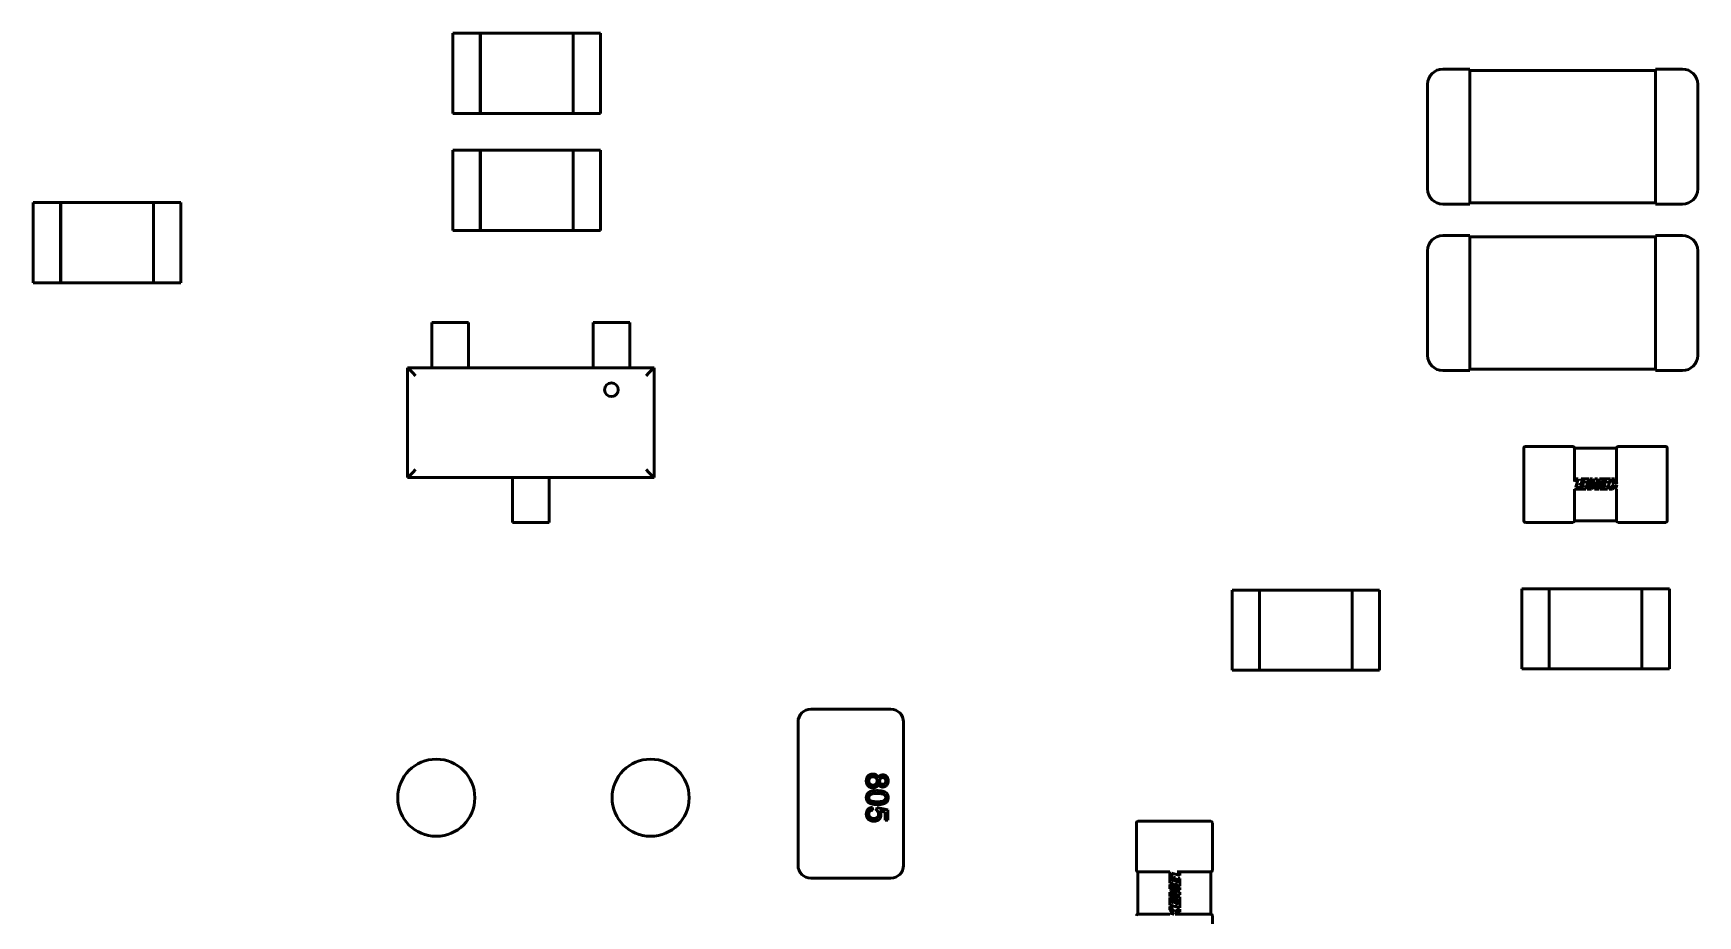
# Model space of a CAD drawing. Header units: millimetres. Extents: x -86 to 841, y -58 to 594.
# Drawn here: x 409.39 to 429.11, y 260.22 to 270.68 of the extents above; entities that cross this region are included whole.
import ezdxf

# ---------------------------------------------------------------- set-up
doc = ezdxf.new("R2010")
doc.units = ezdxf.units.MM
doc.layers.add('Visible (ISO)', color=7, linetype='Continuous', lineweight=50)

msp = doc.modelspace()

# ---------------------------------------------------------------- linework, layer by layer
at = {"layer": 'Visible (ISO)'}
for p, q in [((414.36, 269.728), (414.36, 270.677)), ((414.36, 270.677), (414.684, 270.677)), ((414.684, 270.677), (414.684, 269.728)), ((414.685, 269.728), (414.685, 270.677)), ((414.685, 270.677), (415.784, 270.677)), ((415.784, 270.677), (415.784, 269.728)), ((415.785, 269.728), (415.785, 270.677)), ((415.785, 270.677), (416.109, 270.677)), ((416.109, 270.677), (416.109, 269.728)), ((426.09, 270.253), (426.41, 270.253)), ((426.41, 270.073), (426.41, 270.253)), ((426.41, 270.237), (428.61, 270.237)), ((428.61, 270.073), (428.61, 270.253)), ((428.61, 270.253), (428.93, 270.253)), ((425.91, 268.833), (425.91, 270.073)), ((426.41, 268.833), (426.41, 270.073)), ((428.61, 268.833), (428.61, 270.073)), ((429.11, 268.833), (429.11, 270.073)), ((414.684, 269.728), (414.36, 269.728)), ((415.784, 269.728), (414.685, 269.728)), ((416.109, 269.728), (415.785, 269.728)), ((414.36, 268.343), (414.36, 269.292)), ((414.36, 269.292), (414.684, 269.292)), ((414.684, 269.292), (414.684, 268.343)), ((414.685, 268.343), (414.685, 269.292)), ((414.685, 269.292), (415.784, 269.292)), ((415.784, 269.292), (415.784, 268.343)), ((415.785, 268.343), (415.785, 269.292)), ((415.785, 269.292), (416.109, 269.292)), ((416.109, 269.292), (416.109, 268.343)), ((426.41, 268.833), (426.41, 268.653)), ((428.61, 268.833), (428.61, 268.653)), ((409.387, 267.723), (409.387, 268.672)), ((409.387, 268.672), (409.711, 268.672)), ((409.711, 268.672), (409.711, 267.723)), ((409.712, 267.723), (409.712, 268.672)), ((409.712, 268.672), (410.811, 268.672)), ((410.811, 268.672), (410.811, 267.723)), ((410.812, 267.723), (410.812, 268.672)), ((410.812, 268.672), (411.136, 268.672)), ((411.136, 268.672), (411.136, 267.723)), ((426.09, 268.653), (426.41, 268.653)), ((426.41, 268.669), (428.61, 268.669)), ((428.61, 268.653), (428.93, 268.653)), ((414.684, 268.343), (414.36, 268.343)), ((415.784, 268.343), (414.685, 268.343)), ((416.109, 268.343), (415.785, 268.343)), ((426.09, 268.282), (426.41, 268.282)), ((426.41, 268.102), (426.41, 268.282)), ((426.41, 268.266), (428.61, 268.266)), ((428.61, 268.102), (428.61, 268.282)), ((428.61, 268.282), (428.93, 268.282)), ((425.91, 266.862), (425.91, 268.102)), ((426.41, 266.862), (426.41, 268.102)), ((428.61, 266.862), (428.61, 268.102)), ((429.11, 266.862), (429.11, 268.102)), ((409.711, 267.723), (409.387, 267.723)), ((410.811, 267.723), (409.712, 267.723)), ((411.136, 267.723), (410.812, 267.723)), ((414.111, 267.25), (414.546, 267.25)), ((414.111, 267.25), (414.111, 267.093)), ((414.111, 267.093), (414.111, 266.986)), ((414.546, 267.25), (414.546, 267.093)), ((414.546, 267.093), (414.546, 266.986)), ((416.021, 267.25), (416.456, 267.25)), ((416.021, 267.25), (416.021, 267.093)), ((416.021, 267.093), (416.021, 266.986)), ((416.456, 267.25), (416.456, 267.093)), ((416.456, 267.093), (416.456, 266.986)), ((414.111, 266.986), (414.111, 266.945)), ((414.111, 266.839), (414.111, 266.945)), ((414.546, 266.986), (414.546, 266.945)), ((414.546, 266.839), (414.546, 266.945)), ((416.021, 266.986), (416.021, 266.945)), ((416.021, 266.839), (416.021, 266.945)), ((416.456, 266.986), (416.456, 266.945)), ((416.456, 266.839), (416.456, 266.945)), ((426.41, 266.862), (426.41, 266.682)), ((428.61, 266.862), (428.61, 266.682)), ((413.823, 266.715), (416.743, 266.715)), ((413.823, 266.715), (413.823, 265.415)), ((413.823, 266.715), (413.885, 266.653)), ((414.111, 266.839), (414.111, 266.715)), ((414.111, 266.715), (414.546, 266.715)), ((414.546, 266.839), (414.546, 266.715)), ((416.021, 266.839), (416.021, 266.715)), ((416.021, 266.715), (416.456, 266.715)), ((416.456, 266.839), (416.456, 266.715)), ((416.743, 266.715), (416.682, 266.653)), ((416.743, 266.715), (416.743, 265.415)), ((426.09, 266.682), (426.41, 266.682)), ((426.41, 266.698), (428.61, 266.698)), ((428.61, 266.682), (428.93, 266.682)), ((413.917, 266.621), (413.885, 266.653)), ((416.65, 266.621), (416.682, 266.653)), ((427.049, 264.902), (427.049, 265.764)), ((427.068, 265.783), (427.631, 265.783)), ((427.649, 265.764), (428.149, 265.764)), ((427.649, 265.745), (427.649, 265.764)), ((427.649, 265.366), (427.649, 265.745)), ((428.149, 265.745), (428.149, 265.764)), ((428.149, 265.341), (428.149, 265.745)), ((428.168, 265.783), (428.731, 265.783)), ((428.749, 265.764), (428.749, 264.902)), ((413.917, 265.508), (413.885, 265.476)), ((416.682, 265.476), (416.65, 265.508)), ((413.823, 265.415), (413.885, 265.476)), ((413.823, 265.415), (416.743, 265.415)), ((415.066, 265.415), (415.066, 265.291)), ((415.066, 265.415), (415.501, 265.415)), ((415.066, 265.291), (415.066, 265.184)), ((415.501, 265.415), (415.501, 265.291)), ((415.501, 265.291), (415.501, 265.184)), ((416.743, 265.415), (416.682, 265.476)), ((427.659, 265.399), (427.649, 265.364)), ((427.693, 265.399), (427.659, 265.399)), ((427.665, 265.301), (427.693, 265.399)), ((427.702, 265.301), (427.665, 265.301)), ((427.757, 265.301), (427.702, 265.301)), ((427.718, 265.346), (427.712, 265.323)), ((427.712, 265.323), (427.763, 265.323)), ((427.77, 265.346), (427.718, 265.346)), ((427.728, 265.399), (427.721, 265.376)), ((427.721, 265.376), (427.778, 265.376)), ((427.819, 265.399), (427.728, 265.399)), ((427.763, 265.323), (427.757, 265.301)), ((427.778, 265.376), (427.77, 265.346)), ((427.784, 265.278), (427.819, 265.399)), ((427.833, 265.399), (427.799, 265.278)), ((427.89, 265.399), (427.833, 265.291)), ((427.833, 265.291), (427.864, 265.399)), ((427.864, 265.399), (427.833, 265.399)), ((427.851, 265.278), (427.894, 265.364)), ((427.894, 265.364), (427.889, 265.278)), ((427.922, 265.399), (427.89, 265.399)), ((427.947, 265.399), (427.916, 265.291)), ((427.916, 265.291), (427.922, 265.399)), ((427.941, 265.278), (427.969, 265.376)), ((428.076, 265.399), (427.947, 265.399)), ((427.959, 265.301), (427.953, 265.278)), ((428.014, 265.301), (427.959, 265.301)), ((427.969, 265.376), (428.035, 265.376)), ((427.975, 265.346), (427.969, 265.323)), ((427.969, 265.323), (428.021, 265.323)), ((428.027, 265.346), (427.975, 265.346)), ((428.021, 265.323), (428.014, 265.301)), ((428.035, 265.376), (428.027, 265.346)), ((428.042, 265.278), (428.076, 265.399)), ((428.117, 265.333), (428.061, 265.278)), ((428.126, 265.399), (428.09, 265.399)), ((428.09, 265.399), (428.117, 265.333)), ((428.1, 265.278), (428.15, 265.328)), ((428.15, 265.339), (428.126, 265.399)), ((428.15, 265.325), (428.137, 265.278)), ((428.149, 265.323), (428.149, 265.328)), ((415.066, 265.143), (415.066, 265.184)), ((415.066, 265.037), (415.066, 265.143)), ((415.501, 265.143), (415.501, 265.184)), ((415.501, 265.037), (415.501, 265.143)), ((427.649, 264.92), (427.649, 265.278)), ((427.649, 265.278), (427.784, 265.278)), ((427.799, 265.278), (427.851, 265.278)), ((427.889, 265.278), (427.941, 265.278)), ((427.953, 265.278), (428.042, 265.278)), ((428.061, 265.278), (428.1, 265.278)), ((428.137, 265.278), (428.15, 265.278)), ((428.149, 264.92), (428.149, 265.278)), ((415.066, 265.037), (415.066, 264.88)), ((415.501, 265.037), (415.501, 264.88)), ((427.649, 264.902), (427.649, 264.92)), ((428.149, 264.902), (427.649, 264.902)), ((428.149, 264.902), (428.149, 264.92)), ((415.066, 264.88), (415.501, 264.88)), ((427.631, 264.883), (427.068, 264.883)), ((428.731, 264.883), (428.168, 264.883)), ((427.025, 263.148), (427.025, 264.097)), ((427.025, 264.097), (427.349, 264.097)), ((427.349, 264.097), (427.349, 263.148)), ((427.35, 263.148), (427.35, 264.097)), ((427.35, 264.097), (428.449, 264.097)), ((428.449, 264.097), (428.449, 263.148)), ((428.45, 263.148), (428.45, 264.097)), ((428.45, 264.097), (428.774, 264.097)), ((428.774, 264.097), (428.774, 263.148)), ((423.592, 263.133), (423.592, 264.082)), ((423.592, 264.082), (423.916, 264.082)), ((423.916, 264.082), (423.916, 263.133)), ((423.917, 263.133), (423.917, 264.082)), ((423.917, 264.082), (425.016, 264.082)), ((425.016, 264.082), (425.016, 263.133)), ((425.017, 263.133), (425.017, 264.082)), ((425.017, 264.082), (425.341, 264.082)), ((425.341, 264.082), (425.341, 263.133)), ((423.916, 263.133), (423.592, 263.133)), ((425.016, 263.133), (423.917, 263.133)), ((425.341, 263.133), (425.017, 263.133)), ((427.349, 263.148), (427.025, 263.148)), ((428.449, 263.148), (427.35, 263.148)), ((428.774, 263.148), (428.45, 263.148)), ((418.599, 262.669), (419.549, 262.669)), ((418.449, 262.169), (418.449, 262.519)), ((419.699, 262.519), (419.699, 262.169)), ((418.449, 261.169), (418.449, 262.169)), ((419.699, 262.169), (419.699, 261.169)), ((419.33, 261.507), (419.334, 261.474)), ((419.38, 261.471), (419.383, 261.504)), ((419.383, 261.504), (419.515, 261.478)), ((419.482, 261.451), (419.415, 261.464)), ((419.482, 261.356), (419.482, 261.451)), ((419.515, 261.356), (419.482, 261.356)), ((419.515, 261.478), (419.515, 261.356)), ((422.477, 261.342), (423.34, 261.342)), ((418.449, 260.819), (418.449, 261.169)), ((419.699, 261.169), (419.699, 260.819)), ((422.459, 260.761), (422.459, 261.323)), ((423.359, 261.323), (423.359, 260.761)), ((419.549, 260.669), (418.599, 260.669)), ((422.477, 260.242), (422.477, 260.742)), ((422.477, 260.742), (422.496, 260.742)), ((422.496, 260.742), (422.854, 260.742)), ((422.854, 260.743), (422.854, 260.607)), ((422.854, 260.607), (422.974, 260.573)), ((422.854, 260.593), (422.854, 260.54)), ((422.974, 260.558), (422.854, 260.593)), ((422.974, 260.502), (422.867, 260.559)), ((422.867, 260.559), (422.974, 260.528)), ((422.877, 260.69), (422.877, 260.727)), ((422.877, 260.727), (422.974, 260.699)), ((422.877, 260.635), (422.877, 260.69)), ((422.899, 260.628), (422.877, 260.635)), ((422.921, 260.674), (422.899, 260.68)), ((422.899, 260.68), (422.899, 260.628)), ((422.921, 260.622), (422.921, 260.674)), ((422.951, 260.613), (422.921, 260.622)), ((422.974, 260.733), (422.94, 260.743)), ((422.942, 260.742), (423.321, 260.742)), ((422.974, 260.664), (422.951, 260.67)), ((422.951, 260.67), (422.951, 260.613)), ((422.974, 260.699), (422.974, 260.733)), ((422.974, 260.573), (422.974, 260.664)), ((422.974, 260.528), (422.974, 260.558)), ((423.321, 260.742), (423.34, 260.742)), ((423.34, 260.742), (423.34, 260.242)), ((422.854, 260.54), (422.94, 260.497)), ((422.94, 260.497), (422.854, 260.502)), ((422.854, 260.502), (422.854, 260.451)), ((422.854, 260.451), (422.951, 260.423)), ((422.877, 260.432), (422.854, 260.439)), ((422.854, 260.439), (422.854, 260.35)), ((422.854, 260.35), (422.974, 260.315)), ((422.974, 260.445), (422.867, 260.476)), ((422.867, 260.476), (422.974, 260.47)), ((422.877, 260.377), (422.877, 260.432)), ((422.899, 260.371), (422.877, 260.377)), ((422.921, 260.416), (422.899, 260.423)), ((422.899, 260.423), (422.899, 260.371)), ((422.921, 260.365), (422.921, 260.416)), ((422.951, 260.356), (422.921, 260.365)), ((422.951, 260.423), (422.951, 260.356)), ((422.974, 260.47), (422.974, 260.502)), ((422.974, 260.315), (422.974, 260.445)), ((422.477, 260.242), (422.496, 260.242)), ((422.496, 260.242), (422.854, 260.242)), ((422.909, 260.275), (422.854, 260.331)), ((422.854, 260.331), (422.854, 260.291)), ((422.854, 260.291), (422.904, 260.241)), ((422.901, 260.241), (422.854, 260.255)), ((422.854, 260.255), (422.854, 260.241)), ((422.899, 260.242), (422.903, 260.242)), ((422.974, 260.302), (422.909, 260.275)), ((422.915, 260.241), (422.974, 260.265)), ((422.917, 260.242), (423.321, 260.242)), ((422.974, 260.265), (422.974, 260.302)), ((423.321, 260.242), (423.34, 260.242)), ((423.359, 260.223), (423.359, 259.661))]:
    msp.add_line(p, q, dxfattribs=at)
for centre, radius in [((416.238, 266.455), 0.0812), ((414.162, 261.621), 0.457), ((416.702, 261.621), 0.457)]:
    msp.add_circle(centre, radius, dxfattribs=at)
for centre, radius, start, end in [((426.09, 270.073), 0.18, 90, 180), ((428.93, 270.073), 0.18, 0, 90), ((426.09, 268.833), 0.18, 180, 270), ((428.93, 268.833), 0.18, 270, 0), ((426.09, 268.102), 0.18, 90, 180), ((428.93, 268.102), 0.18, 0, 90), ((426.09, 266.862), 0.18, 180, 270), ((428.93, 266.862), 0.18, 270, 0), ((427.068, 265.764), 0.0187, 90, 180), ((427.631, 265.764), 0.0187, 0, 90), ((428.168, 265.764), 0.0187, 90, 180), ((428.731, 265.764), 0.0187, 0, 90), ((427.068, 264.902), 0.0187, 180, 270), ((427.631, 264.902), 0.0187, 270, 0), ((428.168, 264.902), 0.0187, 180, 270), ((428.731, 264.902), 0.0187, 270, 0), ((418.599, 262.519), 0.15, 90, 180), ((419.549, 262.519), 0.15, 0, 90), ((422.477, 261.323), 0.0187, 90, 180), ((423.34, 261.323), 0.0187, 0, 90), ((418.599, 260.819), 0.15, 180, 270), ((419.549, 260.819), 0.15, 270, 0), ((422.477, 260.761), 0.0187, 180, 270), ((423.34, 260.761), 0.0187, 270, 0), ((422.477, 260.223), 0.0187, 90, 180), ((423.34, 260.223), 0.0187, 0, 90)]:
    msp.add_arc(centre, radius, start, end, dxfattribs=at)
for points, knots in [([(419.258, 261.82), (419.258, 261.823), (419.258, 261.829), (419.259, 261.838), (419.261, 261.846), (419.263, 261.853), (419.266, 261.861), (419.27, 261.868), (419.275, 261.874), (419.28, 261.88), (419.286, 261.885), (419.292, 261.89), (419.299, 261.894), (419.306, 261.897), (419.313, 261.899), (419.321, 261.901), (419.329, 261.902), (419.334, 261.902), (419.337, 261.902)], [0, 0, 0, 0, 0.070442, 0.138089, 0.203178, 0.266139, 0.327929, 0.38919, 0.450254, 0.512347, 0.573843, 0.633933, 0.69346, 0.752479, 0.812386, 0.87307, 0.935184, 1, 1, 1, 1]), ([(419.336, 261.738), (419.333, 261.738), (419.328, 261.738), (419.32, 261.739), (419.313, 261.741), (419.305, 261.743), (419.299, 261.746), (419.292, 261.75), (419.286, 261.755), (419.28, 261.76), (419.275, 261.766), (419.27, 261.773), (419.266, 261.779), (419.263, 261.787), (419.261, 261.794), (419.259, 261.803), (419.258, 261.811), (419.258, 261.817), (419.258, 261.82)], [0, 0, 0, 0, 0.0636, 0.125297, 0.185569, 0.244698, 0.303717, 0.36292, 0.4233, 0.485177, 0.547083, 0.608525, 0.669965, 0.732299, 0.79565, 0.861055, 0.929122, 1, 1, 1, 1]), ([(419.337, 261.869), (419.335, 261.869), (419.331, 261.869), (419.325, 261.868), (419.319, 261.867), (419.313, 261.864), (419.307, 261.861), (419.302, 261.857), (419.297, 261.852), (419.294, 261.846), (419.291, 261.84), (419.289, 261.833), (419.288, 261.827), (419.288, 261.822), (419.287, 261.82)], [0, 0, 0, 0, 0.079823, 0.159857, 0.239733, 0.321365, 0.402584, 0.483266, 0.566017, 0.653071, 0.741856, 0.828591, 0.914281, 1, 1, 1, 1]), ([(419.287, 261.82), (419.287, 261.818), (419.288, 261.814), (419.288, 261.809), (419.289, 261.804), (419.291, 261.799), (419.293, 261.795), (419.295, 261.791), (419.298, 261.787), (419.301, 261.784), (419.305, 261.781), (419.309, 261.778), (419.313, 261.776), (419.317, 261.774), (419.321, 261.772), (419.326, 261.771), (419.331, 261.771), (419.335, 261.771), (419.336, 261.771)], [0, 0, 0, 0, 0.071837, 0.139558, 0.204923, 0.267827, 0.328547, 0.388755, 0.44803, 0.508601, 0.569321, 0.628512, 0.687493, 0.747078, 0.807703, 0.86971, 0.933428, 1, 1, 1, 1]), ([(419.336, 261.771), (419.338, 261.771), (419.342, 261.771), (419.347, 261.771), (419.351, 261.772), (419.356, 261.774), (419.36, 261.776), (419.365, 261.778), (419.368, 261.781), (419.372, 261.784), (419.375, 261.788), (419.378, 261.791), (419.381, 261.796), (419.383, 261.8), (419.384, 261.805), (419.385, 261.81), (419.386, 261.815), (419.386, 261.819), (419.386, 261.821)], [0, 0, 0, 0, 0.066616, 0.130424, 0.192671, 0.252969, 0.31288, 0.3722, 0.431927, 0.492422, 0.552771, 0.613262, 0.673556, 0.73432, 0.796858, 0.861769, 0.928863, 1, 1, 1, 1]), ([(419.402, 261.786), (419.401, 261.784), (419.4, 261.78), (419.398, 261.775), (419.395, 261.77), (419.392, 261.765), (419.389, 261.761), (419.385, 261.757), (419.381, 261.753), (419.377, 261.75), (419.373, 261.747), (419.368, 261.745), (419.363, 261.742), (419.358, 261.741), (419.353, 261.739), (419.347, 261.738), (419.342, 261.738), (419.338, 261.738), (419.336, 261.738)], [0, 0, 0, 0, 0.069013, 0.135236, 0.199611, 0.262419, 0.323723, 0.383765, 0.443773, 0.503795, 0.563823, 0.623484, 0.683469, 0.743591, 0.805727, 0.868616, 0.933278, 1, 1, 1, 1]), ([(419.337, 261.902), (419.339, 261.902), (419.343, 261.902), (419.349, 261.902), (419.354, 261.901), (419.36, 261.899), (419.365, 261.898), (419.37, 261.895), (419.375, 261.893), (419.379, 261.89), (419.383, 261.886), (419.387, 261.883), (419.39, 261.879), (419.393, 261.874), (419.396, 261.87), (419.398, 261.865), (419.4, 261.859), (419.401, 261.855), (419.402, 261.854)], [0, 0, 0, 0, 0.069834, 0.137027, 0.201482, 0.26454, 0.325973, 0.386386, 0.445761, 0.505612, 0.565114, 0.62475, 0.684179, 0.744219, 0.805179, 0.868395, 0.933204, 1, 1, 1, 1]), ([(419.386, 261.821), (419.386, 261.823), (419.386, 261.826), (419.385, 261.831), (419.384, 261.836), (419.383, 261.841), (419.381, 261.845), (419.378, 261.849), (419.376, 261.853), (419.372, 261.857), (419.369, 261.86), (419.365, 261.862), (419.361, 261.864), (419.357, 261.866), (419.352, 261.868), (419.347, 261.869), (419.342, 261.869), (419.339, 261.869), (419.337, 261.869)], [0, 0, 0, 0, 0.070952, 0.139089, 0.20356, 0.266424, 0.327517, 0.387861, 0.447899, 0.508819, 0.569482, 0.629036, 0.688378, 0.748068, 0.80863, 0.870231, 0.933683, 1, 1, 1, 1]), ([(419.402, 261.854), (419.403, 261.857), (419.406, 261.863), (419.41, 261.871), (419.416, 261.878), (419.422, 261.883), (419.429, 261.887), (419.436, 261.89), (419.445, 261.892), (419.45, 261.892), (419.453, 261.892)], [0, 0, 0, 0, 0.145359, 0.278702, 0.403602, 0.521669, 0.637521, 0.753704, 0.873213, 1, 1, 1, 1]), ([(419.452, 261.748), (419.45, 261.748), (419.444, 261.748), (419.436, 261.75), (419.429, 261.753), (419.422, 261.757), (419.416, 261.762), (419.41, 261.769), (419.406, 261.777), (419.403, 261.783), (419.402, 261.786)], [0, 0, 0, 0, 0.124835, 0.244778, 0.360989, 0.477964, 0.596922, 0.721591, 0.855098, 1, 1, 1, 1]), ([(419.453, 261.86), (419.45, 261.859), (419.445, 261.859), (419.438, 261.857), (419.432, 261.854), (419.427, 261.85), (419.424, 261.847), (419.422, 261.844), (419.42, 261.84), (419.418, 261.837), (419.417, 261.833), (419.417, 261.829), (419.416, 261.824), (419.416, 261.821), (419.416, 261.82)], [0, 0, 0, 0, 0.127394, 0.246182, 0.361268, 0.47714, 0.536327, 0.595672, 0.656619, 0.718836, 0.783582, 0.851588, 0.923927, 1, 1, 1, 1]), ([(419.416, 261.82), (419.416, 261.818), (419.416, 261.815), (419.417, 261.811), (419.417, 261.807), (419.418, 261.803), (419.42, 261.8), (419.422, 261.796), (419.424, 261.793), (419.427, 261.79), (419.431, 261.786), (419.438, 261.783), (419.444, 261.781), (419.449, 261.781), (419.451, 261.781)], [0, 0, 0, 0, 0.076843, 0.149839, 0.218379, 0.284997, 0.347658, 0.409847, 0.469936, 0.53042, 0.648752, 0.763775, 0.878749, 1, 1, 1, 1]), ([(419.451, 261.781), (419.454, 261.781), (419.459, 261.781), (419.466, 261.783), (419.472, 261.786), (419.477, 261.79), (419.48, 261.794), (419.482, 261.797), (419.484, 261.8), (419.486, 261.804), (419.487, 261.807), (419.488, 261.811), (419.488, 261.816), (419.488, 261.819), (419.488, 261.82)], [0, 0, 0, 0, 0.123386, 0.241435, 0.357449, 0.476714, 0.53789, 0.59927, 0.660352, 0.723007, 0.787876, 0.85536, 0.925373, 1, 1, 1, 1]), ([(419.518, 261.82), (419.518, 261.818), (419.518, 261.813), (419.517, 261.805), (419.515, 261.798), (419.513, 261.791), (419.511, 261.784), (419.507, 261.778), (419.503, 261.773), (419.499, 261.768), (419.494, 261.763), (419.489, 261.759), (419.483, 261.755), (419.478, 261.752), (419.472, 261.75), (419.466, 261.749), (419.459, 261.748), (419.455, 261.748), (419.452, 261.748)], [0, 0, 0, 0, 0.073201, 0.142587, 0.209625, 0.274883, 0.337931, 0.400462, 0.462501, 0.525005, 0.586689, 0.646813, 0.705215, 0.762881, 0.820728, 0.879295, 0.938511, 1, 1, 1, 1]), ([(419.453, 261.892), (419.455, 261.892), (419.46, 261.892), (419.466, 261.891), (419.473, 261.89), (419.478, 261.888), (419.484, 261.885), (419.489, 261.881), (419.495, 261.878), (419.499, 261.873), (419.504, 261.868), (419.508, 261.862), (419.511, 261.856), (419.513, 261.85), (419.515, 261.843), (419.517, 261.836), (419.518, 261.828), (419.518, 261.823), (419.518, 261.82)], [0, 0, 0, 0, 0.062131, 0.121966, 0.18057, 0.238576, 0.296, 0.354359, 0.413781, 0.475098, 0.53728, 0.598918, 0.661235, 0.724322, 0.789217, 0.856397, 0.926508, 1, 1, 1, 1]), ([(419.488, 261.82), (419.488, 261.822), (419.488, 261.824), (419.488, 261.829), (419.487, 261.833), (419.486, 261.837), (419.484, 261.84), (419.483, 261.843), (419.48, 261.846), (419.477, 261.85), (419.473, 261.854), (419.467, 261.857), (419.46, 261.859), (419.455, 261.859), (419.453, 261.86)], [0, 0, 0, 0, 0.076236, 0.148618, 0.218239, 0.284252, 0.348258, 0.410656, 0.472862, 0.534195, 0.653476, 0.767767, 0.881713, 1, 1, 1, 1]), ([(419.258, 261.622), (419.258, 261.625), (419.258, 261.631), (419.259, 261.64), (419.261, 261.648), (419.264, 261.655), (419.267, 261.662), (419.272, 261.669), (419.277, 261.675), (419.281, 261.678), (419.283, 261.68)], [0, 0, 0, 0, 0.137903, 0.268873, 0.395178, 0.517089, 0.636743, 0.756222, 0.876628, 1, 1, 1, 1]), ([(419.388, 261.54), (419.384, 261.54), (419.377, 261.54), (419.367, 261.541), (419.357, 261.541), (419.347, 261.542), (419.338, 261.544), (419.33, 261.545), (419.322, 261.547), (419.315, 261.549), (419.308, 261.552), (419.301, 261.554), (419.295, 261.557), (419.29, 261.561), (419.285, 261.564), (419.28, 261.568), (419.276, 261.572), (419.272, 261.577), (419.269, 261.581), (419.266, 261.586), (419.263, 261.592), (419.261, 261.597), (419.26, 261.603), (419.259, 261.609), (419.258, 261.616), (419.258, 261.62), (419.258, 261.622)], [0, 0, 0, 0, 0.062874, 0.122837, 0.179657, 0.23396, 0.285595, 0.334513, 0.380905, 0.424895, 0.466529, 0.506488, 0.545032, 0.581831, 0.617448, 0.652067, 0.68588, 0.719175, 0.752182, 0.78524, 0.818656, 0.852548, 0.887626, 0.923635, 0.961022, 1, 1, 1, 1]), ([(419.283, 261.68), (419.286, 261.682), (419.292, 261.686), (419.302, 261.691), (419.313, 261.695), (419.326, 261.699), (419.34, 261.701), (419.355, 261.703), (419.371, 261.705), (419.382, 261.705), (419.388, 261.705)], [0, 0, 0, 0, 0.097421, 0.200886, 0.311172, 0.429798, 0.55774, 0.694715, 0.84213, 1, 1, 1, 1]), ([(419.388, 261.672), (419.383, 261.672), (419.373, 261.672), (419.36, 261.671), (419.348, 261.67), (419.337, 261.669), (419.327, 261.667), (419.319, 261.664), (419.312, 261.661), (419.307, 261.658), (419.302, 261.654), (419.298, 261.65), (419.295, 261.646), (419.292, 261.642), (419.29, 261.637), (419.289, 261.633), (419.288, 261.628), (419.288, 261.624), (419.287, 261.622)], [0, 0, 0, 0, 0.118406, 0.226654, 0.324092, 0.411705, 0.489026, 0.556909, 0.616233, 0.667349, 0.713512, 0.757697, 0.799493, 0.839976, 0.879886, 0.919149, 0.959227, 1, 1, 1, 1]), ([(419.287, 261.622), (419.288, 261.621), (419.288, 261.617), (419.289, 261.612), (419.29, 261.608), (419.292, 261.603), (419.295, 261.599), (419.298, 261.595), (419.302, 261.591), (419.307, 261.587), (419.312, 261.584), (419.319, 261.581), (419.328, 261.578), (419.337, 261.576), (419.348, 261.575), (419.36, 261.574), (419.374, 261.573), (419.383, 261.573), (419.388, 261.573)], [0, 0, 0, 0, 0.040782, 0.08087, 0.120268, 0.160187, 0.20046, 0.242265, 0.286459, 0.332952, 0.384431, 0.443389, 0.511681, 0.58902, 0.676245, 0.773705, 0.881568, 1, 1, 1, 1]), ([(419.388, 261.705), (419.391, 261.705), (419.399, 261.705), (419.409, 261.704), (419.419, 261.704), (419.429, 261.703), (419.438, 261.701), (419.446, 261.7), (419.454, 261.698), (419.461, 261.696), (419.468, 261.693), (419.475, 261.691), (419.481, 261.687), (419.486, 261.684), (419.491, 261.681), (419.496, 261.677), (419.5, 261.673), (419.504, 261.668), (419.507, 261.664), (419.51, 261.659), (419.513, 261.653), (419.514, 261.648), (419.516, 261.642), (419.517, 261.636), (419.518, 261.629), (419.518, 261.625), (419.518, 261.622)], [0, 0, 0, 0, 0.063114, 0.123615, 0.180974, 0.235261, 0.287101, 0.336031, 0.382382, 0.426334, 0.468211, 0.50825, 0.546628, 0.58365, 0.618994, 0.653583, 0.687156, 0.720422, 0.75323, 0.78626, 0.819504, 0.853545, 0.888308, 0.923996, 0.96135, 1, 1, 1, 1]), ([(419.471, 261.657), (419.469, 261.658), (419.464, 261.661), (419.457, 261.664), (419.448, 261.666), (419.438, 261.668), (419.428, 261.67), (419.415, 261.671), (419.402, 261.672), (419.393, 261.672), (419.388, 261.672)], [0, 0, 0, 0, 0.083888, 0.177154, 0.282514, 0.3994, 0.529491, 0.672802, 0.829536, 1, 1, 1, 1]), ([(419.388, 261.573), (419.393, 261.573), (419.402, 261.573), (419.415, 261.574), (419.427, 261.575), (419.438, 261.576), (419.447, 261.578), (419.456, 261.581), (419.463, 261.583), (419.468, 261.587), (419.473, 261.59), (419.477, 261.594), (419.481, 261.598), (419.483, 261.603), (419.486, 261.607), (419.487, 261.612), (419.488, 261.617), (419.488, 261.621), (419.488, 261.623)], [0, 0, 0, 0, 0.115629, 0.221541, 0.317048, 0.403151, 0.480181, 0.547649, 0.607036, 0.658652, 0.705723, 0.749804, 0.792587, 0.833874, 0.874768, 0.915223, 0.956881, 1, 1, 1, 1]), ([(419.518, 261.622), (419.518, 261.619), (419.518, 261.613), (419.516, 261.603), (419.513, 261.594), (419.51, 261.586), (419.505, 261.578), (419.5, 261.571), (419.493, 261.565), (419.486, 261.56), (419.478, 261.556), (419.469, 261.552), (419.459, 261.549), (419.45, 261.546), (419.442, 261.544), (419.436, 261.543), (419.429, 261.542), (419.422, 261.542), (419.414, 261.541), (419.406, 261.54), (419.397, 261.54), (419.391, 261.54), (419.388, 261.54)], [0, 0, 0, 0, 0.056724, 0.111437, 0.164368, 0.216435, 0.267641, 0.31736, 0.367473, 0.41821, 0.471404, 0.527966, 0.588061, 0.652134, 0.686345, 0.723264, 0.76261, 0.804739, 0.84943, 0.896711, 0.94689, 1, 1, 1, 1]), ([(419.488, 261.623), (419.488, 261.625), (419.488, 261.628), (419.487, 261.633), (419.486, 261.637), (419.484, 261.642), (419.481, 261.646), (419.478, 261.65), (419.475, 261.654), (419.472, 261.656), (419.471, 261.657)], [0, 0, 0, 0, 0.127665, 0.251739, 0.372753, 0.492147, 0.61407, 0.737197, 0.865607, 1, 1, 1, 1]), ([(419.258, 261.427), (419.258, 261.43), (419.258, 261.436), (419.259, 261.444), (419.26, 261.451), (419.263, 261.458), (419.265, 261.465), (419.269, 261.471), (419.273, 261.477), (419.278, 261.483), (419.283, 261.488), (419.288, 261.492), (419.294, 261.496), (419.301, 261.5), (419.308, 261.503), (419.315, 261.505), (419.322, 261.506), (419.328, 261.507), (419.33, 261.507)], [0, 0, 0, 0, 0.069298, 0.135561, 0.199671, 0.261716, 0.322662, 0.382907, 0.443032, 0.503501, 0.563724, 0.62398, 0.683629, 0.743848, 0.805192, 0.867649, 0.932778, 1, 1, 1, 1]), ([(419.289, 261.362), (419.287, 261.364), (419.282, 261.368), (419.275, 261.375), (419.27, 261.382), (419.265, 261.39), (419.262, 261.399), (419.26, 261.408), (419.258, 261.418), (419.258, 261.424), (419.258, 261.427)], [0, 0, 0, 0, 0.127893, 0.251579, 0.372793, 0.492778, 0.61359, 0.737809, 0.86618, 1, 1, 1, 1]), ([(419.334, 261.474), (419.332, 261.474), (419.328, 261.473), (419.323, 261.472), (419.318, 261.471), (419.313, 261.469), (419.309, 261.467), (419.306, 261.464), (419.302, 261.462), (419.299, 261.459), (419.296, 261.456), (419.294, 261.452), (419.292, 261.449), (419.29, 261.445), (419.289, 261.441), (419.288, 261.437), (419.288, 261.432), (419.288, 261.429), (419.287, 261.427)], [0, 0, 0, 0, 0.077361, 0.15048, 0.219977, 0.286681, 0.349678, 0.41068, 0.469427, 0.526756, 0.583142, 0.638824, 0.695263, 0.752696, 0.810849, 0.871356, 0.934436, 1, 1, 1, 1]), ([(419.287, 261.427), (419.288, 261.425), (419.288, 261.421), (419.288, 261.416), (419.29, 261.411), (419.291, 261.406), (419.294, 261.401), (419.297, 261.397), (419.3, 261.393), (419.304, 261.389), (419.308, 261.386), (419.313, 261.383), (419.318, 261.381), (419.323, 261.379), (419.329, 261.377), (419.334, 261.376), (419.341, 261.376), (419.345, 261.376), (419.347, 261.376)], [0, 0, 0, 0, 0.065801, 0.128677, 0.188676, 0.247598, 0.304849, 0.361786, 0.419523, 0.478682, 0.53877, 0.598799, 0.660184, 0.722952, 0.787993, 0.855404, 0.926153, 1, 1, 1, 1]), ([(419.349, 261.343), (419.346, 261.343), (419.341, 261.343), (419.332, 261.344), (419.324, 261.345), (419.317, 261.347), (419.309, 261.35), (419.302, 261.354), (419.295, 261.358), (419.291, 261.361), (419.289, 261.362)], [0, 0, 0, 0, 0.132462, 0.26165, 0.387547, 0.510782, 0.632675, 0.75466, 0.876523, 1, 1, 1, 1]), ([(419.347, 261.376), (419.349, 261.376), (419.353, 261.376), (419.359, 261.376), (419.365, 261.377), (419.37, 261.379), (419.375, 261.381), (419.38, 261.383), (419.384, 261.385), (419.388, 261.388), (419.391, 261.392), (419.394, 261.396), (419.397, 261.4), (419.399, 261.405), (419.401, 261.41), (419.402, 261.415), (419.403, 261.421), (419.403, 261.425), (419.403, 261.427)], [0, 0, 0, 0, 0.072866, 0.141887, 0.207453, 0.270438, 0.331641, 0.390108, 0.448069, 0.505503, 0.562488, 0.619084, 0.676416, 0.735452, 0.796241, 0.860406, 0.928305, 1, 1, 1, 1]), ([(419.432, 261.418), (419.432, 261.415), (419.432, 261.41), (419.431, 261.403), (419.429, 261.396), (419.427, 261.389), (419.423, 261.382), (419.419, 261.376), (419.415, 261.37), (419.409, 261.364), (419.403, 261.359), (419.397, 261.355), (419.39, 261.351), (419.382, 261.348), (419.375, 261.346), (419.367, 261.344), (419.358, 261.343), (419.352, 261.343), (419.349, 261.343)], [0, 0, 0, 0, 0.061997, 0.122088, 0.181375, 0.239508, 0.297836, 0.35688, 0.417282, 0.47964, 0.5425, 0.604962, 0.666991, 0.730216, 0.794173, 0.860458, 0.928578, 1, 1, 1, 1]), ([(419.403, 261.427), (419.403, 261.43), (419.402, 261.435), (419.401, 261.442), (419.399, 261.448), (419.396, 261.454), (419.393, 261.459), (419.389, 261.463), (419.385, 261.468), (419.381, 261.47), (419.38, 261.471)], [0, 0, 0, 0, 0.14786, 0.283561, 0.412369, 0.534236, 0.652692, 0.768663, 0.883652, 1, 1, 1, 1]), ([(419.415, 261.464), (419.417, 261.462), (419.419, 261.458), (419.423, 261.453), (419.426, 261.447), (419.428, 261.441), (419.43, 261.436), (419.431, 261.43), (419.432, 261.424), (419.432, 261.42), (419.432, 261.418)], [0, 0, 0, 0, 0.136729, 0.268515, 0.395529, 0.52, 0.640496, 0.761236, 0.880107, 1, 1, 1, 1])]:
    msp.add_open_spline(points, degree=3, knots=knots, dxfattribs=at)

doc.saveas('drawing.dxf')
